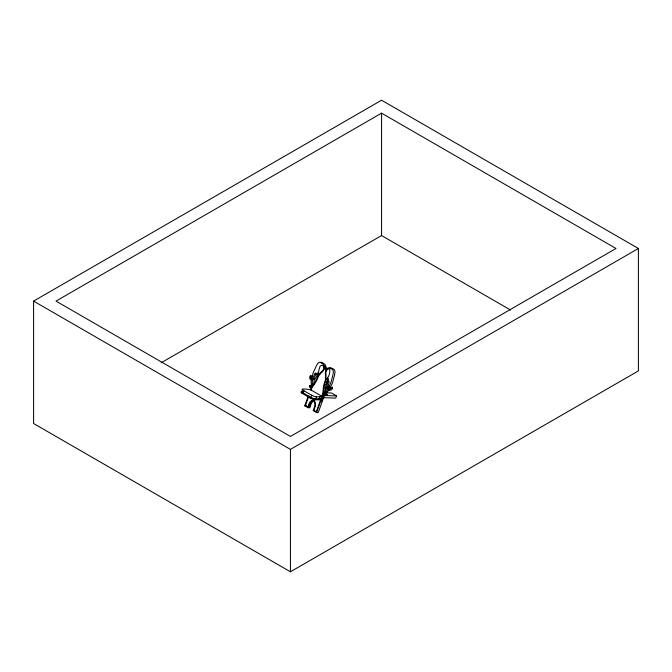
<?xml version="1.0" encoding="UTF-8"?>
<svg xmlns="http://www.w3.org/2000/svg" width="672" height="672" viewBox="0 0 672 672"><rect width="100%" height="100%" fill="white"/><g stroke="black" fill="none" stroke-linecap="round" stroke-linejoin="round"><path stroke-width="1.01" d="M325.433 395.556A1.201 0.941 -88.2 0 0 326.575 395.094A1 0.781 -88.2 0 0 326.71 394.792C327.163 393.112 323.912 393.137 325.097 394.674A1 0.781 -88.2 0 1 324.946 395.044A1.201 0.941 -88.2 0 1 323.803 395.506A1.68 1.31 -88.2 0 1 323.324 393.851L323.417 393.498A6.392 4.99 -88.2 0 1 324.425 391.314A13.314 10.391 -88.2 0 1 325.525 390.146L325.609 390.062A5.662 4.418 -88.2 0 0 326.81 387.836L326.844 387.736A6.098 4.754 -88.2 0 0 327.138 386.484M326.777 394.414L325.156 394.296M311.741 378.529L311.858 378.193A0.874 0.689 -88.2 0 1 311.976 377.597A1.352 1.058 -88.2 0 1 312.144 376.95A1.067 0.832 -88.2 0 1 312.295 376.261A1.31 1.025 -88.2 0 1 312.48 375.472A2.159 1.688 -88.2 0 1 312.724 374.531A2.15 1.68 -88.2 0 1 312.967 373.556A2.352 1.84 -88.2 0 1 313.328 372.548A3.452 2.688 -88.2 0 1 313.799 371.414A2.738 2.142 -88.2 0 1 314.185 370.541A2.604 2.033 -88.2 0 1 314.605 369.692A2.478 1.932 -88.2 0 1 315.025 368.844A1.52 1.184 -88.2 0 1 315.311 368.189L315.504 367.777A0.899 0.706 -88.3 0 1 315.722 367.315A6.594 5.149 -88.2 0 1 316.898 364.946A7.602 5.939 -88.2 0 1 318.175 363.014A3.108 2.419 -88.2 0 1 321.77 363.644A3.066 2.394 -88.2 0 1 323.543 364.669L324.047 366.358A4.519 3.528 -88.2 0 1 323.375 369.81L322.325 371.028A15.952 12.449 -88.2 0 0 319.284 374.245A1.655 1.294 -88.2 0 1 318.688 374.732L318.41 374.556A5.124 3.998 -88.2 0 1 318.335 373.061L318.814 370.801A14.456 11.281 -88.2 0 0 318.99 369.894A4.066 3.175 -88.2 0 1 319.267 368.752L319.318 368.634A3.856 3.016 -88.2 0 0 319.444 368.264C319.981 363.174 325.962 365.61 323.224 370.045M329.826 386.526L329.927 388.181A1.369 1.067 -88.2 0 0 330.372 388.727M310.674 385.988L310.397 385.417L309.851 385.955A1 0.781 -88.2 0 0 309.75 386.282A1.201 0.941 -88.2 0 0 310.229 387.677L311.85 387.727M332.002 387.307L332.455 387.156A1.025 0.798 -88.2 0 1 332.497 387.702A3.637 2.839 -88.2 0 1 332.119 388.962L332.077 389.054A2.537 1.982 -88.2 0 1 330.784 390.079L330.607 390.096A2.15 1.68 -88.2 0 1 329.33 389.39M324.568 394.178L324.366 394.607L324.106 394.027A2.15 1.68 -88.2 0 1 324.828 392.54L326.029 391.474A0.882 0.689 -88.2 0 0 326.365 391.129A1.016 0.79 -88.2 0 0 326.735 390.65A0.84 0.655 -88.2 0 0 327.096 390.121A0.874 0.68 -88.2 0 0 327.415 389.592L327.65 389.248M325.727 394.136L325.735 394.078A2.15 1.68 -88.2 0 1 326.458 392.591L327.659 391.524A0.882 0.689 -88.2 0 0 327.995 391.18A1.016 0.79 -88.2 0 0 328.364 390.701A0.84 0.655 -88.2 0 0 328.726 390.172A0.874 0.68 -88.2 0 0 329.045 389.642L329.246 389.407M326.76 394.607L325.097 394.674L326.71 394.792M316 374.069L316.478 374.245A1.982 1.546 -88.2 0 0 316.814 373.624L316.84 373.565A1.109 0.865 -88.2 0 1 317.604 373.103A1.588 1.235 -88.2 0 0 318.352 372.868A17.363 13.558 -88.2 0 1 317.873 375.892A23.327 18.203 -88.2 0 1 315.067 382.032A42.672 33.306 -88.2 0 1 314.336 383.158A57.187 44.638 -88.2 0 1 311.749 386.744L310.548 389.794M325.828 371.54C331.582 363.258 330.338 375.875 327.062 378.395A5.124 3.998 -88.2 0 1 326.315 379.075L326.004 378.983A1.655 1.294 -88.2 0 1 325.895 378.05A15.952 12.449 -88.2 0 0 325.828 373.044L325.861 371.246A4.519 3.528 -88.2 0 1 327.491 368.348L328.835 367.718A3.066 2.394 -88.2 0 1 330.599 368.735A3.108 2.419 -88.2 0 1 333.337 371.759A7.602 5.939 -88.2 0 1 333.018 374.237A6.594 5.149 -88.2 0 1 332.371 376.916A0.899 0.697 -88.2 0 1 332.237 377.429L332.136 377.849A1.52 1.184 -88.2 0 1 331.909 378.58A2.478 1.932 -88.2 0 1 331.682 379.537A2.604 2.033 -88.2 0 1 331.456 380.495A2.738 2.142 -88.2 0 1 331.187 381.436A3.452 2.688 -88.2 0 1 330.809 382.628A2.352 1.84 -88.2 0 1 330.448 383.636A2.15 1.68 -88.2 0 1 330.028 384.51A2.159 1.688 -88.2 0 1 329.624 385.35A1.31 1.025 -88.2 0 1 329.272 386.047A1.067 0.832 -88.2 0 1 328.961 386.644A1.352 1.058 -88.2 0 1 328.675 387.223A0.874 0.689 -88.2 0 1 328.398 387.736L330.028 387.786A0.874 0.689 -88.2 0 0 330.305 387.274L330.826 387.106A1.025 0.798 -88.2 0 1 330.868 387.652A3.637 2.839 -88.2 0 1 330.49 388.912L330.448 389.004A2.537 1.982 -88.2 0 1 329.154 390.029L328.978 390.046A2.15 1.68 -88.2 0 1 327.709 389.34L327.272 388.24A9.4 7.333 -88.2 0 1 327.138 386.677L327.138 386.282A9.4 7.333 -88.2 0 1 327.491 383.569L327.533 383.401A28.291 22.084 -88.2 0 1 328.205 381.108C330.716 379.991 327.188 386.61 328.306 388.13A1.369 1.067 -88.2 0 0 329.356 388.811L329.927 388.5A1.571 1.226 -88.2 0 0 330.372 387.257A1.352 1.058 -88.2 0 0 330.59 386.694A1.067 0.832 -88.2 0 0 330.901 386.098A1.31 1.025 -88.2 0 0 331.254 385.4A2.159 1.688 -88.2 0 0 331.649 384.56A2.15 1.68 -88.2 0 0 332.077 383.687A2.352 1.84 -88.2 0 0 332.438 382.679A3.452 2.688 -88.2 0 0 332.816 381.486A2.738 2.142 -88.2 0 0 333.077 380.545A2.604 2.033 -88.2 0 0 333.312 379.588A2.478 1.932 -88.2 0 0 333.539 378.63A1.52 1.184 -88.2 0 0 333.749 377.933L333.866 377.521A0.899 0.697 -88.2 0 0 334.001 376.967A6.594 5.149 -88.2 0 0 334.639 374.287A7.602 5.939 -88.2 0 0 334.967 371.809A3.108 2.419 -88.2 0 0 332.228 368.785A3.066 2.394 -88.2 0 0 330.464 367.769L329.994 367.895M327.113 378.353L327.037 378.462A17.363 13.558 -88.2 0 0 325.836 380.478A23.327 18.203 -88.2 0 0 324.097 386.602A42.672 33.306 -88.2 0 0 323.938 387.66A57.187 44.638 -88.2 0 0 323.358 393.439L316.579 412.591L313.194 410.642L314.765 406.291A5.998 4.679 -88.2 0 0 313.723 400.697A5.998 4.679 -88.2 0 0 309.7 403.368L308.129 407.719L304.744 405.77L308.162 396.371M320.779 399.378L316.327 411.776L313.891 410.374L315.378 405.98A6.67 5.2 -88.2 0 0 314.395 400.722L313.312 400.1A6.67 5.2 -88.2 0 0 309.532 402.612L307.877 406.904L305.449 405.502L308.902 395.984M321.468 397.471L322.846 393.464A57.859 45.158 -88.2 0 1 323.425 387.618A43.428 33.894 -88.2 0 1 323.593 386.534A24.041 18.766 -88.2 0 1 325.391 380.209L325.71 379.613A0.958 0.748 -88.2 0 1 325.525 379.31L325.475 379.159A2.31 1.798 -88.2 0 1 325.382 378.05A15.355 11.978 -88.2 0 0 325.315 373.204L325.878 369.474L324.416 368.701L322.61 371.65A15.355 11.978 -88.2 0 0 319.67 374.749A2.31 1.798 -88.2 0 1 318.948 375.388L317.108 379.487A23.974 18.715 -88.2 0 1 315.479 382.502A43.428 33.894 -88.2 0 1 314.74 383.653A57.859 45.158 -88.2 0 1 312.119 387.282L310.968 390.272M321.72 401.335L323.778 395.615M324.299 395.69L318.2 412.642L316.579 412.591M302.173 393.372L303.248 390.39A3.612 0.874 19.9 0 1 302.988 388.987A71.291 17.203 19.9 0 1 306.592 389.18L306.835 389.197A20.152 4.864 19.9 0 1 307.986 389.306L308.28 389.348A20.152 4.864 19.9 0 1 310.514 389.693L322.291 396.48L321.216 399.47A20.152 4.864 19.9 0 1 319.998 399.706L319.796 399.731A20.152 4.864 19.9 0 1 318.931 399.781L318.73 399.781A71.291 17.203 19.9 0 1 315.428 399.764A3.671 0.89 19.9 0 1 310.573 398.219L302.173 393.372A3.612 0.874 19.9 0 1 301.392 391.994M303.164 392.969L303.946 390.793M310.573 398.219L311.648 395.228L303.248 390.39M309.506 406.955L310.54 404.099M314.572 400.806A5.998 4.679 -88.2 0 0 311.329 403.418L309.758 407.77L308.129 407.719M315.428 399.764L316.504 396.782A71.291 17.203 19.9 0 0 319.805 396.799L320.006 396.791A20.152 4.864 19.9 0 0 320.88 396.74L321.082 396.724A20.152 4.864 19.9 0 0 322.291 396.48M318.931 399.781L320.006 396.791M325.517 392.801L331.481 392.986L336.554 395.909L335.765 398.084L322.837 397.69M315.966 373.993L315.655 373.128A1.386 1.084 -88.2 0 0 314.614 373.859A10.055 7.846 -88.2 0 1 312.236 378.16L311.69 378.546A1.369 1.067 -88.2 0 1 310.59 378L310.405 377.244A1.571 1.226 -88.2 0 1 310.85 376.009L310.733 375.463A1.025 0.798 -88.2 0 0 310.288 375.782A3.637 2.839 -88.2 0 0 309.784 376.975L309.758 377.076A2.537 1.982 -88.2 0 0 309.994 378.974L310.103 379.159A2.15 1.68 -88.2 0 0 311.354 379.907L313.547 378.454A9.4 7.333 -88.2 0 0 314.941 376.337L315.017 376.177A28.291 22.084 -88.2 0 0 315.941 374.035L318.108 374.296A1.982 1.546 -88.2 0 0 318.444 373.674L318.469 373.615A1.109 0.865 -88.2 0 1 318.847 373.237M317.587 374.052L317.57 374.086A28.291 22.084 -88.2 0 1 316.646 376.228L316.571 376.387A9.4 7.333 -88.2 0 1 315.176 378.504L314.185 379.453M311.615 386.896L311.682 386.736A6.392 4.99 -88.2 0 0 312.32 384.334A13.314 10.391 -88.2 0 0 312.304 382.519L312.295 382.385A5.662 4.418 -88.2 0 1 312.841 379.781L312.875 379.68A6.098 4.754 -88.2 0 1 313.429 378.58L315.059 378.63A6.098 4.754 -88.2 0 0 314.504 379.73A5.662 4.418 -88.2 0 0 313.925 382.435L313.933 382.57A13.314 10.391 -88.2 0 1 313.95 384.384A6.392 4.99 -88.2 0 1 313.891 384.804M309.868 385.896L311.522 385.888M311.447 379.907L311.388 380.352A0.874 0.68 -88.2 0 0 311.287 380.999A0.84 0.655 -88.2 0 0 311.203 381.696A1.016 0.79 -88.2 0 0 311.161 382.36A0.882 0.689 -88.2 0 0 311.17 382.906L311.321 384.754A2.15 1.68 -88.2 0 1 310.909 386.417L310.388 386.551L310.565 386.081M328.154 381.074L327.734 380.738A1.982 1.546 -88.2 0 1 327.886 380.008L327.902 379.949A1.109 0.865 -88.2 0 0 327.676 378.916A1.588 1.235 -88.2 0 1 327.331 378.042M310.884 403.15L311.161 402.662M309.926 385.787L311.615 385.736M326.147 394.027L326.626 393.876M324.61 393.868L326.718 394.002M33.6 301.106L381.562 100.212L638.4 248.489L638.4 370.894L290.438 571.788L33.6 423.511L33.6 301.106L290.438 449.383L638.4 248.489M381.562 113.14L56.003 301.106L290.438 436.456L615.997 248.489L381.562 113.14L381.562 235.544L161.196 362.771M325.038 392.364L326.701 392.398M325.718 391.776L327.306 391.843M326.962 392.137L325.332 392.087M321.359 398.706L317.957 398.992M320.09 398.924L319.67 398.958M319.444 398.966L319.024 398.975M302.198 391.163L301.686 391.188A3.612 0.874 19.9 0 0 301.871 392.188L310.867 397.412A3.671 0.857 20 0 0 312.035 397.984L315.722 398.958A71.291 17.203 19.9 0 0 318.318 398.992M325.34 368.533L326.97 368.584M313.312 378.706L314.941 378.756M313.068 378.949L314.698 379M312.32 384.334L313.95 384.384M310.027 385.644L311.732 385.61M309.851 385.955L311.48 386.005M324.828 392.54L326.458 392.591M324.106 394.027L326.768 394.136M325.147 394.187L326.777 394.237M325.139 394.489L326.777 394.472M324.946 395.044L326.575 395.094M323.618 395.506L336.554 395.909M309.7 403.368L311.329 403.418M304.744 405.77L306.373 405.821M315.722 398.958L314.656 398.824M313.807 398.614L314.244 398.723M381.562 235.544L510.594 310.044M324.962 365.761L325.307 366.71M312.136 377.857L312.035 377.294A1.571 1.226 -88.2 0 1 312.48 376.06L312.236 375.539A1.025 0.798 -88.2 0 0 311.892 375.875A3.637 2.839 -88.2 0 0 311.472 376.816M290.438 449.383L290.438 571.788M316.504 396.782A3.671 0.89 19.9 0 1 311.648 395.228M327.491 368.348A2.932 2.293 -88.2 0 1 324.047 366.358L325.676 366.408A2.932 2.293 -88.2 0 0 327.684 368.827M311.531 387.055A1.68 1.31 -88.2 0 1 310.229 387.677M324.929 388.634A57.859 45.158 -88.2 0 1 325.055 387.668A43.428 33.894 -88.2 0 1 325.13 387.181M325.576 384.812A24.041 18.766 -88.2 0 1 325.71 384.224M326.206 382.502A24.041 18.766 -88.2 0 1 326.584 381.385M325.214 390.592A57.187 44.638 -88.2 0 1 325.567 387.71A42.672 33.306 -88.2 0 1 325.727 386.652A23.327 18.203 -88.2 0 1 327.466 380.528A17.363 13.558 -88.2 0 1 328.238 379.159M328.331 378.815A5.124 3.998 -88.2 0 1 328.138 378.974M325.693 367.634A4.519 3.528 -88.2 0 0 325.676 366.408L325.172 364.72A3.066 2.394 -88.2 0 0 323.4 363.695A3.108 2.419 -88.2 0 0 320.62 362.468M331.842 388.097A1.571 1.226 -88.2 0 1 331.624 388.466"/></g></svg>
